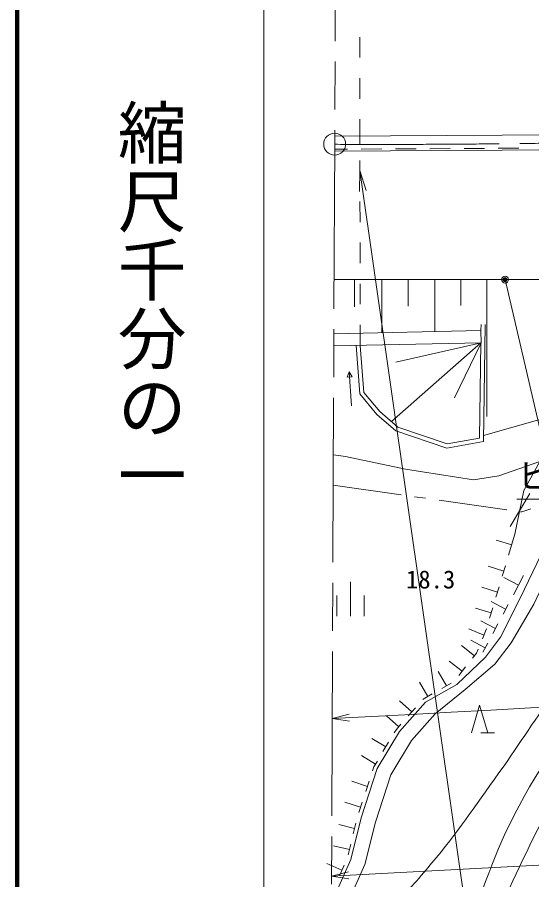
# Model space of a CAD drawing. Units: millimetres, scale not verified. Extents: x 40000 to 680000, y 20000 to 380000.
# Drawn here: x 40000 to 77540, y 233979 to 296918 of the extents above; entities that cross this region are included whole.
import ezdxf
from ezdxf.enums import TextEntityAlignment as Align

# ---------------------------------------------------------------- set-up
doc = ezdxf.new("R2010")
doc.units = ezdxf.units.MM
doc.header["$LTSCALE"] = 1000
doc.header["$PDMODE"] = 32
doc.header["$PDSIZE"] = 500
doc.linetypes.add('CHAIN', pattern=[18.5, 12, -1.5, 3.5, -1.5])
for name, color, linetype, lineweight in [('M-BGD', 7, 'Continuous', 13), ('M-BMK', 2, 'CHAIN', 13), ('M-BMK-ROW', 30, 'Continuous', 13), ('M-BMK-SRVR', 3, 'Continuous', 13), ('M-STR-HTXT', 7, 'Continuous', 13), ('M-STR-STR1', 1, 'Continuous', 13), ('M-STR-STRC', 7, 'Continuous', 13), ('M-TTL', 2, 'Continuous', 140), ('M-TTL-BAND', 7, 'Continuous', 13)]:
    doc.layers.add(name, color=color, linetype=linetype, lineweight=lineweight)
doc.styles.add('@ＭＳ ゴシック', font='')
doc.styles.add('ＭＳ ゴシック', font='')
doc.styles.get('@ＭＳ ゴシック').set_extended_font_data('@MS Gothic')
doc.styles.get('ＭＳ ゴシック').set_extended_font_data('MS Gothic')

# ---------------------------------------------------------------- blocks, each defined once
blk = doc.blocks.new('open_arrow')
at = {"color": 0, "linetype": 'Continuous', "lineweight": -2}
blk.add_lwpolyline([(7.5, 1.25), (0, 0), (7.5, -1.25)], dxfattribs=at)

msp = doc.modelspace()

# ---------------------------------------------------------------- linework, layer by layer
at = {"layer": 'M-BGD'}
for p, q in [((63159, 287286), (64098, 287292)), ((65098, 287298), (66598, 287307)), ((67598, 287313), (69098, 287322)), ((70098, 287328), (71598, 287337)), ((72598, 287343), (74098, 287352)), ((75098, 287358), (76598, 287367)), ((64609, 277774), (64610, 275792)), ((66592, 277774), (66592, 273897)), ((68530, 277774), (68530, 275836)), ((70469, 277774), (70469, 273982)), ((72365, 277775), (72365, 275879)), ((74261, 277775), (74262, 267775)), ((73842, 274504), (73836, 274056)), ((73823, 273168), (67297, 267418)), ((73855, 273169), (67612, 271738)), ((73855, 273169), (71899, 269135)), ((64065, 270665), (64226, 271052)), ((64439, 270690), (64065, 270665)), ((64395, 268557), (64226, 271052)), ((64226, 271052), (64439, 270690)), ((75962, 259752), (77403, 262171)), ((76083, 258422), (74935, 258769)), ((76315, 259187), (75851, 257656)), ((75504, 256507), (74355, 256855)), ((75619, 256890), (75388, 256125)), ((76947, 256190), (76198, 254776)), ((64316, 255716), (64316, 253216)), ((76573, 255483), (75512, 256045)), ((75040, 254976), (73891, 255324)), ((75156, 255359), (74924, 254593)), ((63316, 254716), (63316, 253216)), ((65316, 254716), (65316, 253216)), ((75636, 253716), (74576, 254277)), ((74576, 253445), (73428, 253792)), ((74692, 253828), (74460, 253062)), ((75824, 254069), (75449, 253362)), ((74887, 252302), (73827, 252863)), ((75075, 252655), (74700, 251948)), ((74055, 251834), (72949, 252299)), ((74174, 252116), (73937, 251552)), ((74229, 252296), (74174, 252116)), ((74150, 250910), (73090, 251472)), ((74326, 251241), (73975, 250579)), ((73356, 250331), (72408, 251067)), ((73503, 250521), (73208, 250141)), ((73627, 250815), (73503, 250521)), ((72472, 249193), (71524, 249929)), ((72717, 249509), (72227, 248877)), ((71318, 248128), (70724, 249171)), ((69947, 247347), (69353, 248389)), ((71666, 248327), (70971, 247930)), ((70276, 247534), (69618, 247159)), ((68794, 246229), (67896, 247025)), ((69618, 247159), (69590, 247127)), ((69059, 246528), (68528, 245929)), ((73132, 244710), (73732, 246710)), ((73732, 246710), (74332, 244710)), ((67831, 245142), (66933, 245938)), ((67664, 244953), (67511, 244700)), ((67998, 245331), (67664, 244953)), ((66893, 243671), (65864, 244290)), ((73832, 244710), (74832, 244710)), ((67099, 244014), (66686, 243328)), ((66143, 242425), (65115, 243044)), ((66274, 242643), (66013, 242208)), ((66013, 242208), (65922, 241930)), ((65549, 240789), (64409, 241162)), ((65674, 241169), (65425, 240409)), ((65053, 239268), (63912, 239641)), ((65177, 239648), (64929, 238888)), ((64617, 237730), (63452, 238017)), ((64713, 238118), (64522, 237341)), ((64234, 236176), (63069, 236464)), ((64330, 236565), (64138, 235788)), ((63691, 234678), (62596, 235168)), ((63854, 235043), (63528, 234313))]:
    msp.add_line(p, q, dxfattribs=at)
for points in [[(63163, 288243), (83517, 288366), (114842, 289514), (146080, 291059), (159464, 291824), (159459, 291824), (160039, 291862), (162629, 292033), (198270, 294388), (253161, 298978), (263294, 299781), (312431, 302756), (341302, 303893), (363212, 304457), (378803, 304685), (409833, 304482), (437392, 303298), (452839, 302220), (462973, 301393), (486944, 298832), (535813, 292716), (552174, 290386), (562227, 288904)], [(63159, 287143), (83540, 287266), (114889, 288415), (146139, 289961), (159532, 290726), (160112, 290764), (162664, 290933), (198352, 293291), (253250, 297882), (263370, 298684), (312486, 301657), (341338, 302794), (363235, 303357), (378807, 303585), (409806, 303382), (437330, 302200), (452756, 301123), (462870, 300297), (486817, 297740), (535667, 291626), (552016, 289297), (562061, 287817), (562062, 287817)], [(123150, 277025), (99501, 277778), (63119, 277774)], [(74029, 266390), (93710, 271989), (120225, 276064), (121965, 276250), (123150, 277025)], [(63065, 264980), (63942, 264874), (68333, 263947), (73290, 263159), (75130, 263451), (78124, 264506), (84817, 266892), (92516, 268796), (98064, 269705), (110199, 271718), (117138, 272656), (120430, 273295), (121664, 273880), (122122, 274774)], [(74142, 274500), (74023, 265963), (71356, 265479), (67618, 266748), (66233, 267933), (64993, 269426), (64723, 272967)], [(63103, 273820), (73836, 274056), (73855, 273169), (63099, 272931)], [(73823, 273168), (73726, 266214), (71379, 265788), (67769, 267014), (66448, 268144), (65285, 269544), (65023, 272974)], [(76315, 259187), (76951, 262393), (78124, 264506)], [(62929, 232605), (63170, 232836), (64340, 235451), (65090, 238491), (66266, 242092), (67888, 244789), (69795, 246941), (72071, 248239), (74154, 250215), (75261, 251674), (76715, 254569), (78191, 257668), (80305, 260151), (82015, 261170), (84839, 262000), (87945, 263110), (89781, 263804)], [(62921, 230870), (64074, 232199), (65371, 235097), (66135, 238192), (67260, 241638), (68766, 244144), (70489, 246087), (72671, 247851), (74851, 249705), (76050, 251270), (77690, 254092), (78967, 256773), (80869, 258804), (82429, 259581), (85177, 260707), (88370, 261896), (90392, 263294)]]:
    msp.add_lwpolyline(points, dxfattribs=at)
for points, knots in [([(95110, 269221), (95418, 267791), (95513, 267216), (95454, 265921), (95386, 264407), (95071, 263568), (94532, 262150), (93667, 259872), (92792, 258759), (91440, 256732), (90738, 255681), (90081, 255303), (89262, 254340), (86824, 251473), (85218, 250031), (83186, 246864), (81359, 244016), (80389, 242379), (78843, 239369), (77186, 236146), (75986, 233547), (74826, 230966)], [0, 0, 0, 0, 1, 1, 1, 2, 2, 2, 3, 3, 3, 4, 4, 4, 5, 5, 5, 6, 6, 6, 7, 7, 7, 7]), ([(92346, 267018), (92896, 266538), (93147, 266153), (93423, 265470), (94009, 264019), (92931, 263072), (92447, 261584), (92125, 260595), (91841, 260070), (91319, 259170), (90599, 257931), (90119, 257279), (89241, 256148), (87284, 253628), (85966, 252397), (83982, 249899), (81242, 246449), (79627, 244543), (77387, 240750), (75159, 236977), (74388, 234294), (72970, 230662)], [0, 0, 0, 0, 1, 1, 1, 2, 2, 2, 3, 3, 3, 4, 4, 4, 5, 5, 5, 6, 6, 6, 7, 7, 7, 7]), ([(63851, 229523), (65336, 230447), (65817, 230760), (66950, 231718), (68198, 232774), (68793, 233488), (69856, 234732), (71951, 237184), (72944, 238707), (74825, 241327), (76589, 243785), (77458, 245246), (79243, 247687), (81189, 250346), (82230, 251891), (84460, 254316), (85687, 255652), (86580, 256197), (87846, 257497), (88930, 258610), (89552, 259241), (90427, 260526), (91205, 261669), (91558, 262405), (91897, 263745), (92069, 264424), (92135, 264702), (92215, 265509)], [0, 0, 0, 0, 1, 1, 1, 2, 2, 2, 3, 3, 3, 4, 4, 4, 5, 5, 5, 6, 6, 6, 7, 7, 7, 8, 8, 8, 9, 9, 9, 9])]:
    msp.add_open_spline(points, degree=3, knots=knots, dxfattribs=at)
at = {"layer": 'M-BMK'}
for p, q in [((63478, 362677), (63161, 287646)), ((63161, 287646), (62847, 213237))]:
    msp.add_line(p, q, dxfattribs=at)
msp.add_arc((66582, 1098209), 810570, 269.75815, 271.70614, dxfattribs=at)
at = {"layer": 'M-BMK-ROW'}
for p, q in [((63056, 262769), (68007, 262068)), ((68997, 261928), (69789, 261816)), ((70779, 261676), (75730, 260975)), ((76720, 260835), (76817, 260821)), ((76817, 260821), (77482, 261046))]:
    msp.add_line(p, q, dxfattribs=at)
at = {"layer": 'M-BMK-SRVR'}
msp.add_circle((63161, 287661), 800, dxfattribs=at)
at = {"layer": 'M-STR-HTXT'}
for p, q in [((62984, 245737), (64219, 246054)), ((62984, 245737), (64246, 245555)), ((62935, 234229), (142237, 238502)), ((62935, 234229), (64170, 234546)), ((62935, 234229), (64197, 234046))]:
    msp.add_line(p, q, dxfattribs=at)
for points in [[(65004, 285724), (76396, 206114), (114417, 206114)], [(120275, 280615), (108942, 261762), (76442, 261762)]]:
    msp.add_lwpolyline(points, dxfattribs=at)
msp.add_arc((760213, -12557319), 12822026, 91.46006, 93.11713, dxfattribs=at)
at = {"layer": 'M-STR-STR1'}
for p, q in [((64991, 293974), (64989, 295474)), ((64996, 290974), (64994, 292474)), ((65001, 287640), (64998, 289474)), ((65005, 284974), (65003, 286474)), ((65010, 281974), (65007, 283474)), ((65014, 278974), (65012, 280474)), ((65019, 275974), (65016, 277474)), ((65023, 272974), (65021, 274474))]:
    msp.add_line(p, q, dxfattribs=at)
at = {"layer": 'M-STR-STRC'}
msp.add_line((75596, 277775), (86771, 229686), dxfattribs=at)
for radius in [150, 120, 90, 60, 30]:
    msp.add_circle((75596, 277775), radius, dxfattribs=at)
msp.add_point((75596, 277775), dxfattribs=at)
at = {"layer": 'M-TTL'}
msp.add_line((40000, 380000), (40000, 20000), dxfattribs=at)
at = {"layer": 'M-TTL-BAND'}
msp.add_line((58000, 370000), (58000, 20000), dxfattribs=at)

# ---------------------------------------------------------------- block references
at = {"layer": 'M-STR-HTXT', "xscale": 200, "yscale": 200, "rotation": 278.1}
msp.add_blockref('open_arrow', (65004, 285724), dxfattribs=at)

# ---------------------------------------------------------------- texts
at = {"layer": 'M-BGD', "style": 'ＭＳ ゴシック'}
msp.add_text('18.3', height=1320, dxfattribs=at).set_placement((68366, 254838), align=Align.BOTTOM_LEFT)
at = {"layer": 'M-STR-HTXT', "style": 'ＭＳ ゴシック'}
msp.add_text('ヒューム管φ0.40\u3000\u3000L=13.8', height=1833, dxfattribs=at).set_placement((76442, 261962), align=Align.BOTTOM_LEFT)
at = {"layer": 'M-TTL-BAND', "style": '@ＭＳ ゴシック'}
msp.add_text('縮尺千分の一', height=3666, rotation=270, dxfattribs=at).set_placement((49777, 261030), align=Align.MIDDLE_RIGHT)

doc.saveas('drawing.dxf')
